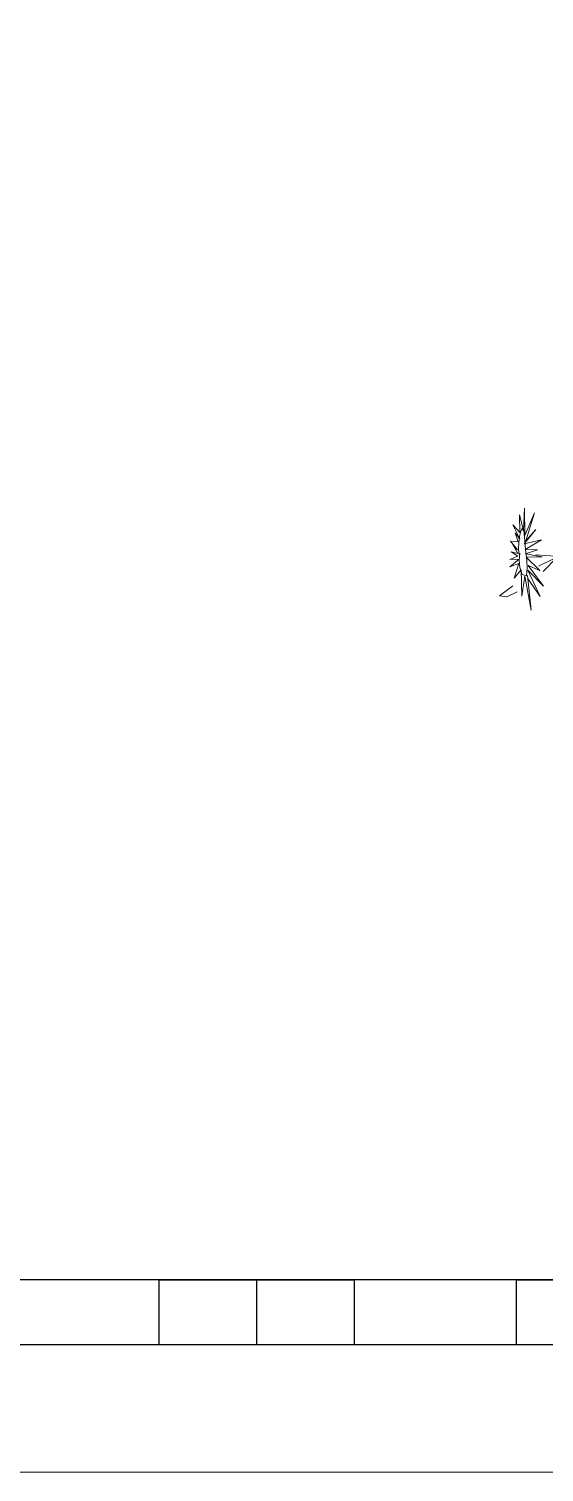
# Model space of a CAD drawing. Header units: inches. Extents: x 15 to 22798, y 21 to 21519.
# Drawn here: x 16251.7 to 16292.2, y 12442.7 to 12556.1 of the extents above; entities that cross this region are included whole.
import ezdxf

# ---------------------------------------------------------------- set-up
doc = ezdxf.new("R2010")
doc.units = ezdxf.units.IN
doc.header["$MEASUREMENT"] = 0
doc.layers.add('ARREDAMENTO', color=8, linetype='Continuous', lineweight=13)

msp = doc.modelspace()

# ---------------------------------------------------------------- linework, layer by layer
for p, q in [((16277.3, 12457.8), (16136.9, 12457.8)), ((16269.64, 12457.8), (16269.64, 12452.69)), ((16360.61, 12457.8), (16277.3, 12457.8)), ((16365.71, 12452.69), (15715.71, 12452.69))]:
    msp.add_line(p, q)
msp.add_lwpolyline([(16175.74, 13162.87), (16365.71, 13162.69), (16365.71, 12452.69), (15715.71, 12452.69)])
for points in [[(16261.98, 12457.8), (16277.3, 12457.8), (16277.3, 12452.69), (16261.98, 12452.69)], [(16290.06, 12457.8), (16305.37, 12457.8), (16305.37, 12452.69), (16290.06, 12452.69)]]:
    msp.add_lwpolyline(points, close=True)
at = {"layer": 'ARREDAMENTO', "linetype": 'Continuous'}
for p, q in [((16290.63, 12516.69), (16290.71, 12518.43)), ((16290.71, 12518.43), (16290.73, 12516.28)), ((16289.79, 12517.12), (16290.33, 12516.54)), ((16290.34, 12516.04), (16289.79, 12517.12)), ((16290.3, 12517.91), (16290.63, 12516.69)), ((16290.33, 12516.54), (16290.3, 12517.91)), ((16290.73, 12516.28), (16291.48, 12518.08)), ((16291.48, 12518.08), (16290.8, 12515.88)), ((16289.97, 12516.49), (16290.34, 12516.04)), ((16290.2, 12515.8), (16289.97, 12516.49)), ((16291.6, 12516.75), (16290.68, 12515.63)), ((16290.68, 12515.63), (16292.04, 12515.96)), ((16292.04, 12515.96), (16290.74, 12515.2)), ((16290.8, 12515.88), (16291.6, 12516.75)), ((16289.59, 12515.84), (16290.2, 12515.8)), ((16290.16, 12515.16), (16289.59, 12515.84)), ((16289.64, 12515), (16290.18, 12514.87)), ((16290.17, 12514.68), (16289.64, 12515)), ((16289.8, 12515.52), (16290.16, 12515.16)), ((16290.18, 12514.87), (16289.8, 12515.52)), ((16290.74, 12515.2), (16291.73, 12515.16)), ((16291.73, 12515.16), (16290.78, 12514.85)), ((16290.78, 12514.85), (16292.08, 12514.62)), ((16293.1, 12514.68), (16291.6, 12514.77)), ((16289.54, 12514.41), (16290.17, 12514.68)), ((16290.27, 12514.42), (16289.54, 12514.41)), ((16289.55, 12513.83), (16290.27, 12514.42)), ((16290.26, 12514.08), (16289.55, 12513.83)), ((16289.88, 12512.95), (16290.26, 12514.08)), ((16290.44, 12513.6), (16289.88, 12512.95)), ((16290.5, 12511.52), (16290.44, 12513.6)), ((16292.08, 12514.62), (16290.84, 12514.58)), ((16290.84, 12514.58), (16291.89, 12513.55)), ((16290.98, 12513.93), (16292.2, 12512.32)), ((16291.89, 12513.55), (16290.98, 12513.93)), ((16293.09, 12514.52), (16291.8, 12513.87)), ((16292.17, 12513.47), (16293.23, 12514.57)), ((16290.73, 12513.09), (16290.5, 12511.52)), ((16291.21, 12510.43), (16290.73, 12513.09)), ((16290.93, 12513.14), (16291.21, 12510.43)), ((16291.94, 12511.51), (16290.93, 12512.95)), ((16290.95, 12513.56), (16291.94, 12511.51)), ((16292.2, 12512.32), (16290.95, 12513.56)), ((16289.79, 12512.34), (16288.73, 12511.54)), ((16288.73, 12511.54), (16289.32, 12511.48)), ((16289.32, 12511.48), (16290.13, 12511.86))]:
    msp.add_line(p, q, dxfattribs=at)
at = {"layer": 'ARREDAMENTO'}
msp.add_line((16365.71, 12442.69), (15715.71, 12442.69), dxfattribs=at)
at = {"layer": 'ARREDAMENTO', "linetype": 'Continuous'}
msp.add_lwpolyline([(16290.31, 12514.76), (16290.25, 12514.89), (16290.23, 12515.29), (16290.26, 12515.7), (16290.31, 12516.21), (16290.4, 12516.64), (16290.49, 12516.85), (16290.65, 12516.66), (16290.73, 12515.9), (16290.77, 12515.18), (16290.87, 12514.32), (16290.91, 12513.76), (16290.86, 12513.13), (16290.51, 12513.22), (16290.34, 12513.78), (16290.29, 12514.35), (16290.32, 12514.9)], dxfattribs=at)

doc.saveas('drawing.dxf')
